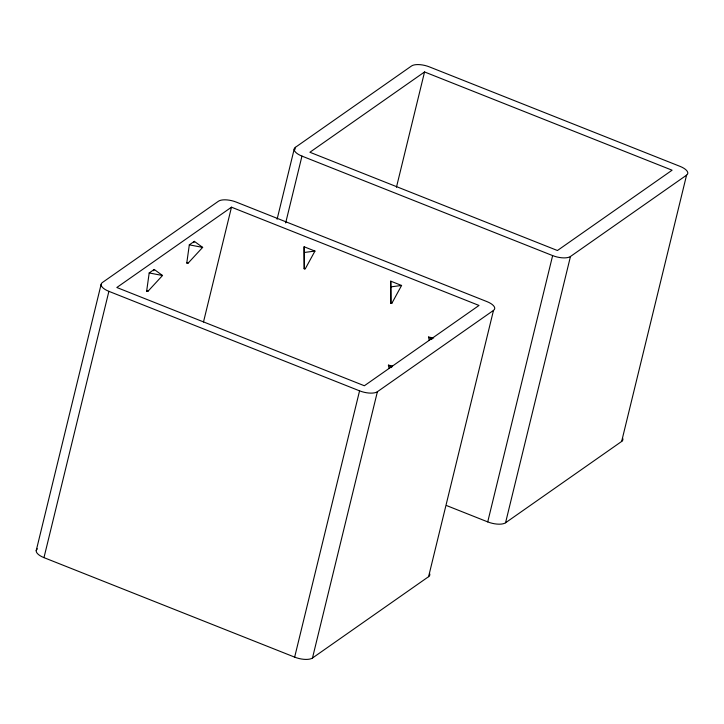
<?xml version="1.0" encoding="UTF-8"?>
<svg xmlns="http://www.w3.org/2000/svg" width="724" height="724" viewBox="0 0 724 724"><rect width="100%" height="100%" fill="white"/><g stroke="black" fill="none" stroke-linecap="round" stroke-linejoin="round"><path stroke-width="1.09" d="M304.261 268.885L304.125 246.775L314.958 251.074L305.302 268.749L304.261 268.885L304.125 246.775M390.888 303.275L390.761 281.165L401.585 285.464L391.937 303.139L390.888 303.275L390.761 281.165M146.673 290.985L149.189 272.957L154.212 269.446L162.529 275.5L148.004 291.238L146.673 290.985L148.004 291.238M186.792 262.875L189.317 244.848L194.331 241.336L202.648 247.391L188.122 263.129L186.792 262.875L188.122 263.129M36.209 550.638L101.125 284.342M43.974 557.634L108.89 291.338A13.756 5.484 13.7 0 1 102.346 282.55L218.449 201.227A13.756 5.484 13.7 0 1 236.277 202.105L486.953 301.609A13.756 5.484 13.7 0 1 493.496 310.397L428.581 576.684L312.478 658.016A13.756 5.484 13.7 0 1 294.65 657.13L43.974 557.634A13.756 5.484 13.7 0 1 37.431 548.846M203.489 322.008L231.481 207.191L479.016 305.447L364.362 385.756L116.826 287.5L231.481 207.191M277.102 219.236L294.197 149.108M294.885 149.506L295.419 147.316L411.522 65.984A13.756 5.484 13.7 0 1 429.35 66.87L680.026 166.366A13.756 5.484 13.7 0 1 686.569 175.154L621.654 441.45L505.551 522.773A13.756 5.484 13.7 0 1 487.723 521.895L446.817 505.66M285.663 222.947L301.962 156.103A13.756 5.484 13.7 0 1 295.419 147.316M396.444 187.263L424.554 71.957L672.089 170.203L557.435 250.513L309.899 152.257L424.554 71.957M294.65 657.13L359.566 390.842A13.756 5.484 13.7 0 0 377.394 391.72L493.496 310.397M312.478 658.016L377.394 391.72M487.723 521.895L552.638 255.599A13.756 5.484 13.7 0 0 570.467 256.486L686.569 175.154M505.551 522.773L570.467 256.486M153.769 270.767L154.212 269.446M193.887 242.667L194.331 241.336M304.533 252.441L314.958 251.074M391.159 286.831L401.585 285.464M189.317 244.848L202.648 247.391M149.189 272.957L162.529 275.5M429.214 340.253L428.536 337.049L433.667 338.027M389.087 368.362L388.408 365.158L392.517 365.937M301.962 156.103L552.638 255.599M304.225 268.323L305.302 268.749M390.851 302.704L391.937 303.139M108.89 291.338L359.566 390.842M428.536 337.049L431.866 339.475M388.408 365.158L391.738 367.575M622.758 438.5A13.756 5.484 13.7 0 1 621.654 441.45M429.685 573.734A13.756 5.484 13.7 0 1 428.581 576.684"/></g></svg>
